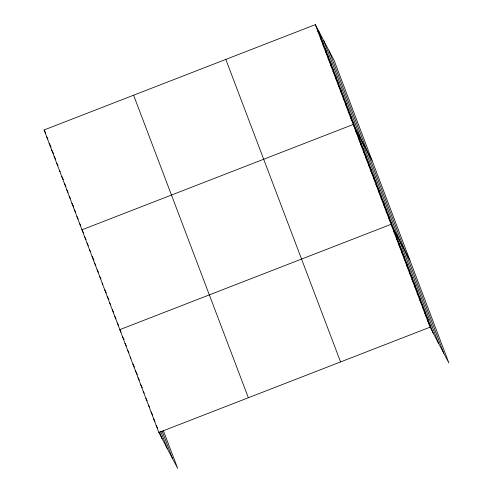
<?xml version="1.0" encoding="UTF-8"?>
<svg xmlns="http://www.w3.org/2000/svg" width="493" height="493" viewBox="0 0 493 493"><rect width="100%" height="100%" fill="white"/><g stroke="black" fill="none" stroke-linecap="round" stroke-linejoin="round"><path stroke-width="0.74" d="M163.368 430.635L177.671 468.35L158.845 432.497L44.093 129.967L315.329 24.65L334.155 60.503L448.907 363.033L430.081 327.179L315.329 24.65M158.845 432.497L430.081 327.179M317.856 31.305L321.153 37.591M320.376 37.961L323.679 44.247M322.903 44.617L326.2 50.902M325.429 51.272L328.726 57.558M327.95 57.927L331.253 64.213M330.476 64.583L333.773 70.869M333.003 71.238L336.3 77.524M335.523 77.894L338.827 84.18M338.05 84.549L341.347 90.835M340.577 91.205L343.874 97.491M343.097 97.861L346.4 104.146M345.624 104.516L348.921 110.802M348.15 111.171L351.447 117.457M350.671 117.827L353.974 124.113M372.024 160.342L353.198 124.482L81.961 229.8L83.613 232.942M355.724 131.138L359.021 137.424M358.245 137.793L361.548 144.079M360.771 144.449L364.068 150.735M363.298 151.104L366.595 157.39M365.818 157.76L369.121 164.046M368.345 164.416L371.642 170.701M370.865 171.071L374.169 177.357M373.392 177.726L376.695 184.012M375.919 184.388L379.216 190.668M378.439 191.044L381.742 197.323M380.966 197.699L384.269 203.979M383.492 204.355L386.789 210.634M386.013 211.01L389.316 217.29M388.539 217.666L391.843 223.945M409.893 260.175L391.066 224.321L119.83 329.632L121.149 332.146M393.667 231.174L396.964 237.46M396.267 238.033L399.564 244.318M398.868 244.892L402.165 251.177M401.468 251.75L404.771 258.03M404.069 258.603L407.372 264.889M406.67 265.462L409.973 271.748M409.27 272.321L412.573 278.607M411.871 279.18L415.174 285.459M414.477 286.032L417.774 292.318M417.078 292.891L420.375 299.177M419.679 299.75L422.976 306.036M422.279 306.609L425.576 312.889M424.88 313.462L428.177 319.747M427.48 320.321L430.777 326.606M44.093 129.967L45.744 133.11M46.619 136.623L47.938 139.137M49.146 143.278L51.124 147.05M51.666 149.934L53.651 153.705M54.193 156.589L55.512 159.103M56.72 163.245L58.038 165.759M59.573 170.529L60.232 171.786M61.767 176.556L63.418 179.698M64.293 183.211L65.939 186.354M66.814 189.867L68.133 192.381M69.34 196.522L70.333 198.408M71.867 203.178L73.845 206.949M74.388 209.833L75.706 212.347M76.914 216.489L78.233 219.003M79.441 223.144L80.76 225.658M84.488 236.455L86.139 239.598M87.014 243.111L88.333 245.625M89.535 249.766L90.527 251.652M92.062 256.422L94.04 260.193M94.588 263.077L95.907 265.591M97.109 269.733L98.427 272.247M99.635 276.388L100.954 278.902M102.162 283.044L102.821 284.301M104.682 289.699L106.334 292.842M107.209 296.355L108.861 299.498M109.736 303.01L110.722 304.896M112.256 309.666L113.575 312.18M114.783 316.321L116.102 318.835M117.309 322.977L118.628 325.491M122.43 336.491L124.082 339.634M125.031 343.35L126.356 345.864M127.632 350.209L128.956 352.723M130.238 357.061L130.898 358.319M132.839 363.92L134.484 367.063M135.439 370.779L137.418 374.551M138.04 377.638L139.359 380.152M140.641 384.491L142.292 387.634M143.241 391.35L144.233 393.235M145.842 398.208L147.16 400.723M148.442 405.067L149.761 407.582M151.043 411.92L152.694 415.063M153.643 418.779L154.962 421.293M156.244 425.638L157.563 428.152M329.028 50.748L443.78 353.278M323.753 40.691L438.505 343.22M318.626 30.936L433.378 333.465M225.819 59.407L340.571 361.93M133.603 95.211L248.355 397.74M162.142 431.159L172.55 458.589M160.767 431.393L167.269 448.538M159.547 431.923L162.148 438.776"/></g></svg>
